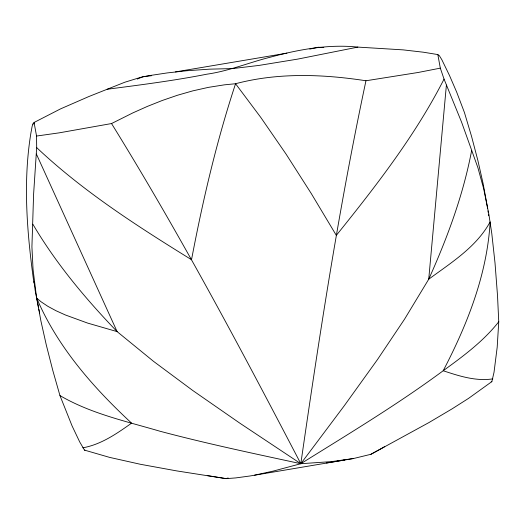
<?xml version="1.0" encoding="UTF-8"?>
<svg xmlns="http://www.w3.org/2000/svg" width="525" height="525" viewBox="0 0 525 525"><rect width="100%" height="100%" fill="white"/><g stroke="black" fill="none" stroke-linecap="round" stroke-linejoin="round"><path stroke-width="0.79" d="M382.863 447.7L370.932 454.289L353.574 458.509L249.926 475.991L235.718 477.921L226.131 478.642L176.682 470.899L140.378 464.277L109.6 457.387L84.492 450.115L79.715 441.952L72.096 425.959L59.955 395.581L52.802 370.486L46.292 344.951L40.865 320.755L36.383 296.12L33.049 269.358L31.92 246.829L33.6 194.211L36.678 147.61L36.553 136.047L34.059 122.476L60.565 108.872L89.007 96.475L124.845 82.222L140.844 77.293L148.398 75.751L167.173 72.929L186.592 70.763L209.429 69.169L232.778 68.565L259.022 65.415L297.616 59.122L357.873 47.099L403.161 49.875L423.491 52.224L437.83 54.574L439.379 55.729L441.801 59.647L449.492 75.475L456.724 92.229L464.435 112.521L471.562 136.395L477.888 160.545L483.158 183.822L487.43 207.158M437.83 54.574L440.324 68.145L444.045 79.098L461.613 122.227L477.921 167.751L483.663 188.692L488.847 214.148L491.787 233.52L495.016 262.992L497.523 295.7L498.75 321.786L497.188 347.255L494.025 372.271L491.859 381.609L468.641 398.324L451.959 408.936L428.971 422.546L370.932 454.289M446.394 85.076L428.728 279.221L404.526 319.213L377.527 359.494L344.275 405.746L300.812 463.713L273.223 471.096L254.618 475.158M38.535 307.867L35.155 290.377L34.066 281.479M471.66 150.412C463.234 195.051 447.326 237.904 428.728 279.221C451.126 262.703 476.523 246.993 490.14 221.858C487.141 274.477 467.335 324.476 443.192 370.742C397.589 404.48 348.908 433.735 300.812 463.713C253.706 453.521 206.502 443.605 159.915 431.215C126.02 421.26 90.733 413.602 59.955 395.581M440.324 68.145L418.169 72.476L365.958 80.765C338.973 207.46 319.377 335.56 300.812 463.713L331.662 461.6L353.574 458.509M34.059 122.476C31.638 124.976 31.953 128.914 31.067 132.044C22.713 182.044 27.024 233.067 33.922 282.962M444.045 79.098C415.203 135.673 375.959 186.06 336.322 235.371L311.299 193.587L286.086 154.133L260.767 117.403L235.561 83.731L224.398 84.84L208.438 87.36L192.78 90.871L177.411 95.268L162.317 100.465L147.492 106.358L132.923 112.862L111.536 123.552L59.122 132.858L36.553 136.047M498.75 321.786C483.387 341.329 463.162 356.252 443.192 370.742C459.086 376.012 475.893 381.472 492.831 378.866M383.486 447.333L384.727 446.558M32.799 124.103L34.105 123.441M137.255 79.052L143.161 76.67L151.581 75.705M228.139 477.953L226.131 478.642L207.211 475.571M491.859 381.609L491.151 381.819M357.873 47.099C328.473 44.054 299.152 49.435 270.834 57.054C249.408 62.363 228.946 71.065 206.962 74.169C173.933 80.673 140.523 84.906 107.159 89.257M309.783 49.101L318.189 47.237L323.813 47.506M286.906 53.163L175.422 71.918M82.819 447.818C101.089 444.557 116.747 433.67 131.585 423.143C93.135 387.463 57.461 346.867 36.704 298.128L40.983 301.731L47.88 306.344L56.057 310.761L65.454 315L87.577 323.072L117.121 331.623L153.608 361.41L192.839 390.554L240.004 423.281L300.812 463.713C240.791 348.659 179.852 233.947 111.536 123.552M326.438 462.991L344.833 459.985M84.919 450.109L84.492 450.115M365.958 80.765C322.829 74.123 278.079 72.47 235.561 83.731C216.576 141.212 202.84 200.294 191.52 259.717C137.34 226.19 83.193 191.5 36.678 147.61M32.865 224.208C56.011 263.576 85.568 298.764 117.121 331.623L36.376 154.015M39.322 311.522L39.644 312.952M38.85 309.323L39.165 310.787M487.469 207.395L487.653 208.55M488.007 210.945L488.25 212.546M488.486 214.141L488.703 215.709"/></g></svg>
